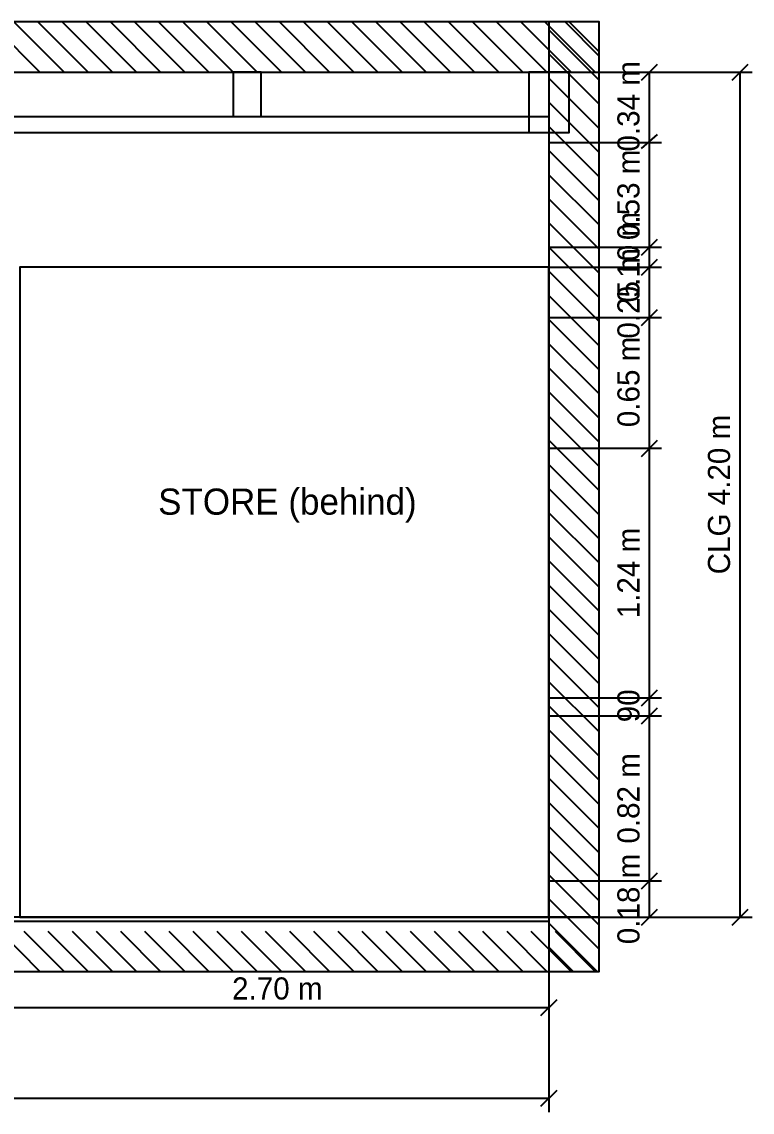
# Model space of a CAD drawing. Header units: metres. Extents: x 0 to 110, y 0 to 17.
# Drawn here: x 80.78 to 84.41, y 0.48 to 5.9 of the extents above; entities that cross this region are included whole.
import ezdxf
from ezdxf.enums import TextEntityAlignment as Align

# ---------------------------------------------------------------- set-up
doc = ezdxf.new("R2010")
doc.units = ezdxf.units.M
for name, color, linetype in [('A-ANNO', 2, 'CONTINUOUS'), ('A-DIM', 3, 'CONTINUOUS'), ('A-HATCH', 8, 'CONTINUOUS'), ('A-WALL-CUT', 7, 'CONTINUOUS'), ('I-CEIL', 30, 'CONTINUOUS'), ('I-DECO', 8, 'CONTINUOUS'), ('I-FINE', 9, 'CONTINUOUS')]:
    doc.layers.add(name, color=color, linetype=linetype)

msp = doc.modelspace()

# ---------------------------------------------------------------- linework, layer by layer
at = {"layer": 'A-DIM'}
for p, q in [((83.4, 5.65), (83.96, 5.65)), ((83.4, 5.65), (84.41, 5.65)), ((83.86, 5.61), (83.94, 5.69)), ((83.9, 5.3), (83.9, 5.65)), ((84.31, 5.61), (84.39, 5.69)), ((84.35, 1.45), (84.35, 5.65)), ((83.86, 5.27), (83.94, 5.34)), ((83.86, 5.27), (83.94, 5.34)), ((83.4, 5.3), (83.96, 5.3)), ((83.4, 5.3), (83.96, 5.3)), ((83.9, 4.78), (83.9, 5.3)), ((83.4, 4.78), (83.96, 4.78)), ((83.4, 4.78), (83.96, 4.78)), ((83.86, 4.74), (83.94, 4.82)), ((83.86, 4.74), (83.94, 4.82)), ((83.9, 4.68), (83.9, 4.78)), ((83.86, 4.64), (83.94, 4.72)), ((83.86, 4.64), (83.94, 4.72)), ((83.4, 4.68), (83.96, 4.68)), ((83.4, 4.68), (83.96, 4.68)), ((83.9, 4.43), (83.9, 4.68)), ((83.86, 4.39), (83.94, 4.47)), ((83.86, 4.39), (83.94, 4.47)), ((83.4, 4.43), (83.96, 4.43)), ((83.4, 4.43), (83.96, 4.43)), ((83.9, 3.78), (83.9, 4.43)), ((83.86, 3.74), (83.94, 3.82)), ((83.86, 3.74), (83.94, 3.82)), ((83.4, 3.78), (83.96, 3.78)), ((83.4, 3.78), (83.96, 3.78)), ((83.9, 2.54), (83.9, 3.78)), ((83.86, 2.5), (83.94, 2.58)), ((83.86, 2.5), (83.94, 2.58)), ((83.4, 2.54), (83.96, 2.54)), ((83.4, 2.54), (83.96, 2.54)), ((83.9, 2.45), (83.9, 2.54)), ((83.4, 2.45), (83.96, 2.45)), ((83.4, 2.45), (83.96, 2.45)), ((83.86, 2.41), (83.94, 2.49)), ((83.86, 2.41), (83.94, 2.49)), ((83.9, 1.63), (83.9, 2.45)), ((83.4, 1.63), (83.96, 1.63)), ((83.4, 1.63), (83.96, 1.63)), ((83.86, 1.59), (83.94, 1.67)), ((83.86, 1.59), (83.94, 1.67)), ((83.9, 1.45), (83.9, 1.63)), ((83.86, 1.41), (83.94, 1.49)), ((84.31, 1.41), (84.39, 1.49)), ((83.4, 1.45), (83.4, 0.48)), ((83.4, 1.45), (83.4, 0.93)), ((83.4, 1.45), (83.96, 1.45)), ((83.4, 1.45), (84.41, 1.45)), ((83.36, 0.96), (83.44, 1.04)), ((80.7, 1), (83.4, 1)), ((71.4, 0.55), (83.4, 0.55)), ((83.36, 0.51), (83.44, 0.59))]:
    msp.add_line(p, q, dxfattribs=at)
at = {"layer": 'A-HATCH'}
for p, q in [((80.62, 5.9), (80.87, 5.65)), ((80.74, 5.9), (80.99, 5.65)), ((80.86, 5.9), (81.11, 5.65)), ((80.98, 5.9), (81.23, 5.65)), ((81.1, 5.9), (81.35, 5.65)), ((81.22, 5.9), (81.47, 5.65)), ((81.34, 5.9), (81.59, 5.65)), ((81.46, 5.9), (81.71, 5.65)), ((81.58, 5.9), (81.83, 5.65)), ((81.7, 5.9), (81.95, 5.65)), ((81.82, 5.9), (82.07, 5.65)), ((81.94, 5.9), (82.19, 5.65)), ((82.06, 5.9), (82.31, 5.65)), ((82.18, 5.9), (82.43, 5.65)), ((82.3, 5.9), (82.55, 5.65)), ((82.42, 5.9), (82.67, 5.65)), ((82.54, 5.9), (82.79, 5.65)), ((82.66, 5.9), (82.91, 5.65)), ((82.78, 5.9), (83.03, 5.65)), ((82.9, 5.9), (83.15, 5.65)), ((83.02, 5.9), (83.27, 5.65)), ((83.14, 5.9), (83.39, 5.65)), ((83.26, 5.9), (83.51, 5.65)), ((83.38, 5.9), (83.63, 5.65)), ((83.4, 5.86), (83.65, 5.61)), ((83.48, 5.9), (83.65, 5.73)), ((83.5, 5.9), (83.65, 5.75)), ((83.4, 5.74), (83.65, 5.49)), ((83.4, 5.62), (83.65, 5.37)), ((83.4, 5.5), (83.65, 5.25)), ((83.4, 5.38), (83.65, 5.13)), ((83.4, 5.26), (83.65, 5.01)), ((83.4, 5.14), (83.65, 4.89)), ((83.4, 5.02), (83.65, 4.77)), ((83.4, 4.9), (83.65, 4.65)), ((83.4, 4.78), (83.65, 4.53)), ((83.4, 4.66), (83.65, 4.41)), ((83.4, 4.54), (83.65, 4.29)), ((83.4, 4.42), (83.65, 4.17)), ((83.4, 4.3), (83.65, 4.05)), ((83.4, 4.18), (83.65, 3.93)), ((83.4, 4.06), (83.65, 3.81)), ((83.4, 3.94), (83.65, 3.69)), ((83.4, 3.82), (83.65, 3.57)), ((83.4, 3.7), (83.65, 3.45)), ((83.4, 3.58), (83.65, 3.33)), ((83.4, 3.46), (83.65, 3.21)), ((83.4, 3.34), (83.65, 3.09)), ((83.4, 3.22), (83.65, 2.97)), ((83.4, 3.1), (83.65, 2.85)), ((83.4, 2.98), (83.65, 2.73)), ((83.4, 2.86), (83.65, 2.61)), ((83.4, 2.74), (83.65, 2.49)), ((83.4, 2.62), (83.65, 2.37)), ((83.4, 2.5), (83.65, 2.25)), ((83.4, 2.38), (83.65, 2.13)), ((83.4, 2.26), (83.65, 2.01)), ((83.4, 2.14), (83.65, 1.89)), ((83.4, 2.02), (83.65, 1.77)), ((83.4, 1.9), (83.65, 1.65)), ((83.4, 1.78), (83.65, 1.53)), ((83.4, 1.66), (83.65, 1.41)), ((83.4, 1.54), (83.65, 1.29)), ((83.4, 1.42), (83.64, 1.18)), ((80.67, 1.38), (80.87, 1.18)), ((80.79, 1.38), (80.99, 1.18)), ((80.91, 1.38), (81.11, 1.18)), ((81.03, 1.38), (81.23, 1.18)), ((81.15, 1.38), (81.35, 1.18)), ((81.27, 1.38), (81.47, 1.18)), ((81.39, 1.38), (81.59, 1.18)), ((81.51, 1.38), (81.71, 1.18)), ((81.63, 1.38), (81.83, 1.18)), ((81.75, 1.38), (81.95, 1.18)), ((81.87, 1.38), (82.07, 1.18)), ((81.99, 1.38), (82.19, 1.18)), ((82.11, 1.38), (82.31, 1.18)), ((82.23, 1.38), (82.43, 1.18)), ((82.35, 1.38), (82.55, 1.18)), ((82.47, 1.38), (82.67, 1.18)), ((82.59, 1.38), (82.79, 1.18)), ((82.71, 1.38), (82.91, 1.18)), ((82.83, 1.38), (83.03, 1.18)), ((82.95, 1.38), (83.15, 1.18)), ((83.07, 1.38), (83.27, 1.18)), ((83.19, 1.38), (83.39, 1.18)), ((83.31, 1.38), (83.51, 1.18)), ((83.43, 1.38), (83.63, 1.18)), ((83.4, 1.3), (83.52, 1.18))]:
    msp.add_line(p, q, dxfattribs=at)
at = {"layer": 'A-WALL-CUT'}
for points in [[(71.15, 5.65), (83.65, 5.65), (83.65, 5.9), (71.15, 5.9)], [(83.4, 1.18), (83.65, 1.18), (83.65, 5.9), (83.4, 5.9)], [(71.15, 1.18), (83.65, 1.18), (83.65, 1.45), (71.15, 1.45)]]:
    msp.add_lwpolyline(points, close=True, dxfattribs=at)
at = {"layer": 'I-CEIL'}
for p, q in [((71.4, 5.43), (83.4, 5.43)), ((71.4, 5.35), (83.4, 5.35))]:
    msp.add_line(p, q, dxfattribs=at)
for points in [[(81.83, 5.43), (81.97, 5.43), (81.97, 5.65), (81.83, 5.65)], [(83.3, 5.35), (83.5, 5.35), (83.5, 5.65), (83.3, 5.65)]]:
    msp.add_lwpolyline(points, close=True, dxfattribs=at)
at = {"layer": 'I-DECO'}
msp.add_lwpolyline([(80.77, 1.45), (83.4, 1.45), (83.4, 4.68), (80.77, 4.68)], close=True, dxfattribs=at)
at = {"layer": 'I-FINE'}
msp.add_line((71.4, 1.43), (83.4, 1.43), dxfattribs=at)

# ---------------------------------------------------------------- texts
at = {"layer": 'A-ANNO'}
msp.add_text('STORE (behind)', height=0.13, dxfattribs=at).set_placement((82.1, 3.45), align=Align.CENTER)
at = {"layer": 'A-DIM'}
for s, p in [('0.34 m', (83.85, 5.48)), ('0.53 m', (83.85, 5.04)), ('0.10 m', (83.85, 4.73)), ('0.25 m', (83.85, 4.55)), ('0.65 m', (83.85, 4.11)), ('CLG 4.20 m', (84.3, 3.55)), ('1.24 m', (83.85, 3.16)), ('90', (83.85, 2.5)), ('0.82 m', (83.85, 2.04)), ('0.18 m', (83.85, 1.54))]:
    msp.add_text(s, height=0.11, rotation=90, dxfattribs=at).set_placement(p, align=Align.CENTER)
msp.add_text('2.70 m', height=0.11, dxfattribs=at).set_placement((82.05, 1.04), align=Align.CENTER)

doc.saveas('drawing.dxf')
